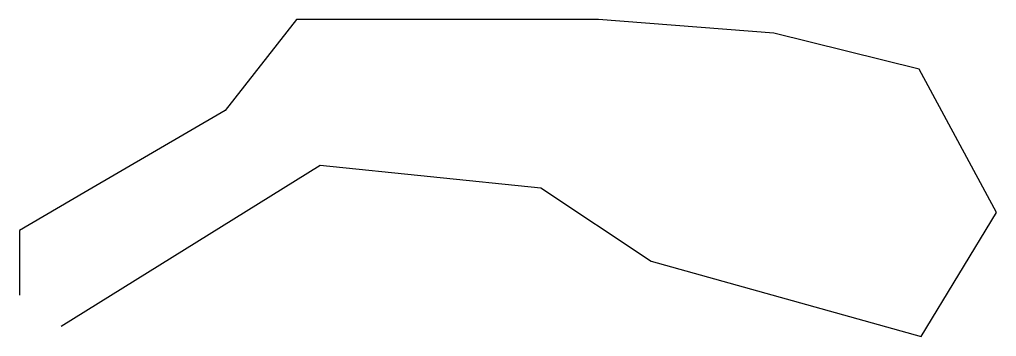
# Model space of a CAD drawing. Header units: inches. Extents: x 10.9 to 39.3, y 9.3 to 18.5.
import ezdxf

# ---------------------------------------------------------------- set-up
doc = ezdxf.new("R2010")
doc.units = ezdxf.units.IN
doc.header["$MEASUREMENT"] = 0

msp = doc.modelspace()

# ---------------------------------------------------------------- linework, layer by layer
msp.add_lwpolyline([(12.144, 9.592), (19.659, 14.26), (26.067, 13.601), (29.27, 11.477), (37.115, 9.293), (39.301, 12.883), (37.055, 17.042), (32.833, 18.089), (27.743, 18.478), (18.971, 18.478), (16.905, 15.845), (12.803, 13.452), (10.933, 12.36), (10.933, 10.49)])

doc.saveas('drawing.dxf')
